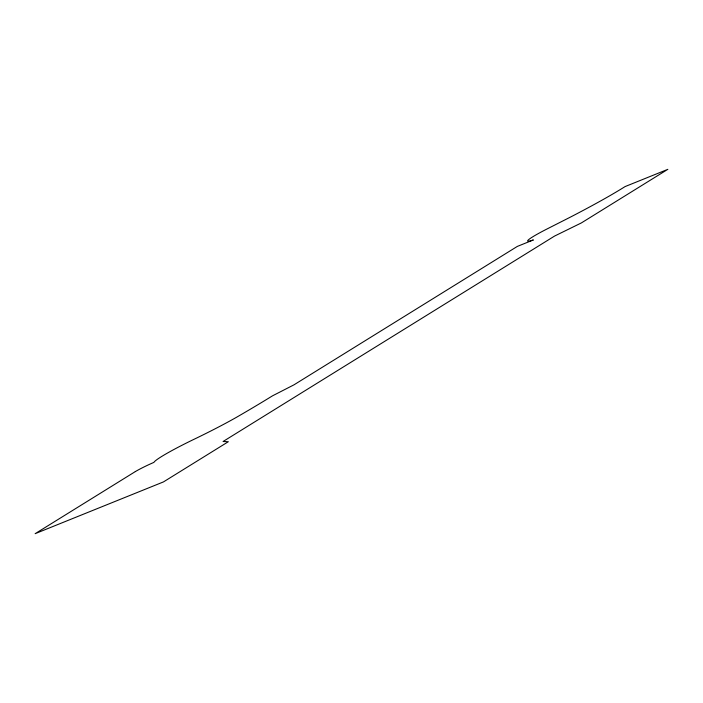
<?xml version="1.0" encoding="UTF-8"?>
<svg xmlns="http://www.w3.org/2000/svg" width="703" height="703" viewBox="0 0 703 703"><rect width="100%" height="100%" fill="white"/><g stroke="black" fill="none" stroke-linecap="round" stroke-linejoin="round"><path stroke-width="1.05" d="M135.336 471.581L35.15 533.674L163.474 481.906L228.326 441.721L223.088 441.493L554.535 236.085L581.39 222.913L667.85 169.326L625.072 186.585A141.672 11.608 -25.4 0 1 569.755 217.447L547.18 228.897A32.733 2.68 -25.4 0 0 533.375 239.943L517.338 246.41L293.968 384.84L272.474 395.851A413.9 33.911 -25.4 0 1 236.647 417.204A79.228 6.494 -25.4 0 1 196.102 438.294A49.966 4.095 -25.4 0 0 153.922 462.381A17.593 1.441 -25.4 0 0 135.336 471.581"/></g></svg>
